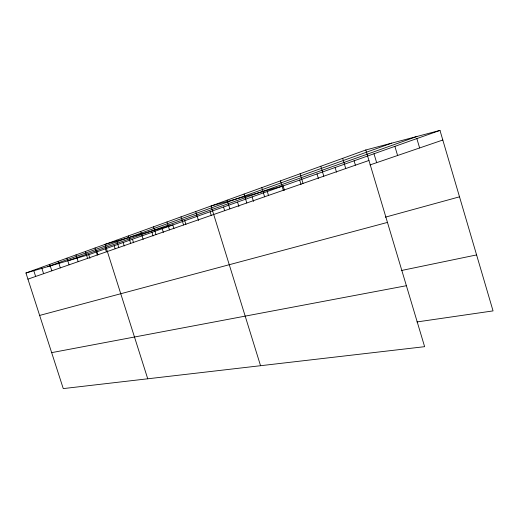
<?xml version="1.0" encoding="UTF-8"?>
<svg xmlns="http://www.w3.org/2000/svg" width="519" height="519" viewBox="0 0 519 519"><rect width="100%" height="100%" fill="white"/><g stroke="black" fill="none" stroke-linecap="round" stroke-linejoin="round"><path stroke-width="0.78" d="M365.798 149.978L424.62 346.679L63.266 388.595L25.95 273L365.798 149.978L439.982 130.405L493.05 310.9L416.945 321.949M47.417 266.747L391.748 143.134M68.755 260.532L416.926 136.484M25.95 273L88.749 254.706L439.982 130.405M27.935 279.138L368.938 160.475M369.995 164.945L442.811 140.026M385.332 217.169L459.51 196.824M39.645 315.429L387.459 222.411M401.291 270.535L476.591 254.92M51.66 352.641L406.39 285.716M49.753 264.379L51.822 270.827M41.565 267.343L43.602 273.688M33.638 270.217L35.642 276.458M76.001 254.881L78.168 261.66M66.957 258.151L69.092 264.82M58.212 261.317L60.314 267.869M147.74 378.799L105.091 244.352L172.775 224.967L173.943 228.71M105.441 248.802L106.395 251.806M96.969 251.799L97.909 254.758M95.048 247.985L97.287 255.004M88.749 254.706L89.91 258.352M85.363 251.494L87.562 258.391M132.462 239.24L133.565 242.736M128.329 235.937L130.678 243.385M123.172 242.522L124.262 245.967M116.477 240.232L118.786 247.524M114.167 245.714L115.134 248.763M162.194 228.717L163.349 232.395M153.546 226.809L155.985 234.582M151.957 232.337L153.092 235.957M140.675 231.468L143.173 239.402M184.751 220.731L185.938 224.545M181.027 216.864L183.557 224.987M166.988 221.944L169.473 229.885M260.551 365.713L211.071 205.991L283.134 185.912L284.451 190.233M210.104 211.758L211.207 215.327M195.702 211.551L198.485 220.53M237.527 202.053L238.902 206.51M227.166 200.159L229.859 208.872M223.54 207.003L224.662 210.643M267.285 191.524L268.472 195.397M261.797 187.625L264.606 196.785M252.098 196.896L253.493 201.45M244.06 194.048L246.804 202.974M280.455 180.872L283.322 190.272M316.999 173.93L318.368 178.452M300.099 173.761L303.025 183.415M299.69 180.054L301.033 184.472M342.676 158.347L345.745 168.552M335.112 167.52L336.507 172.146M320.807 166.262L323.804 176.181M354.088 160.799L355.392 165.146M394.888 146.364L397.599 155.499M373.991 153.76L376.651 162.668M416.854 138.586L419.624 147.96"/></g></svg>
